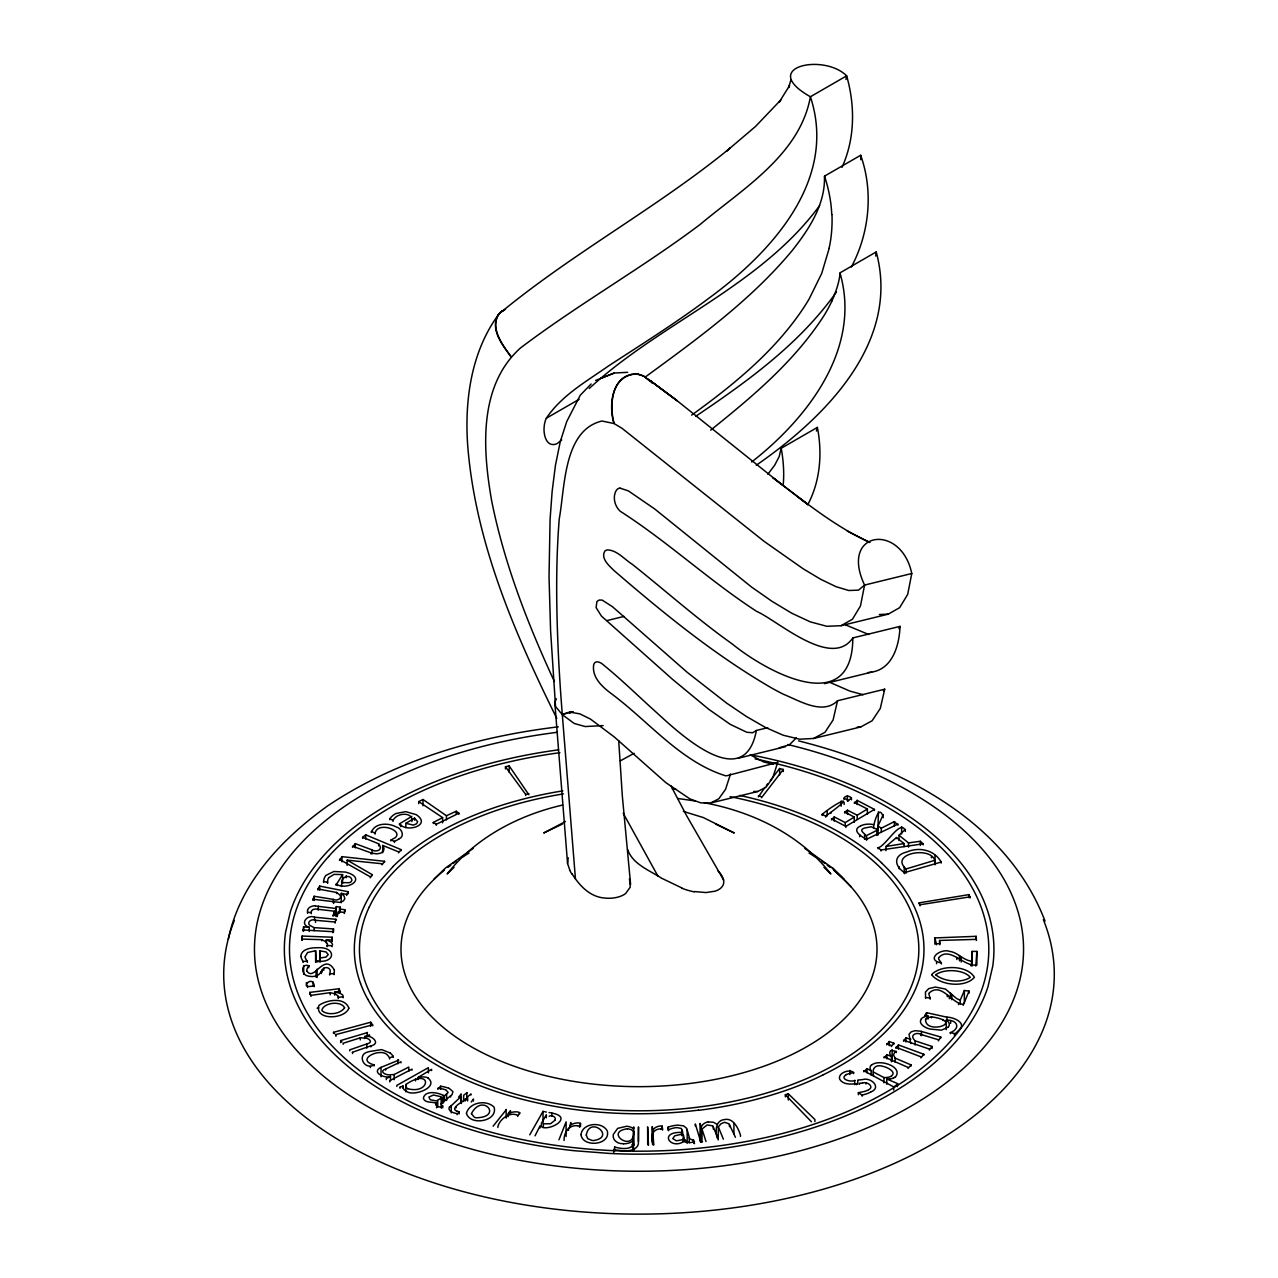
<?xml version="1.0" encoding="UTF-8"?>
<svg xmlns="http://www.w3.org/2000/svg" width="1278" height="1278" viewBox="0 0 1278 1278"><rect width="100%" height="100%" fill="white"/><g stroke="black" fill="none" stroke-linecap="round" stroke-linejoin="round"><path stroke-width="1.5" d="M860.765 159.718L860.685 155.261L824.438 176.188C825.492 204.352 808.942 229.369 792.168 250.584C750.921 300.218 698.012 338.398 646.317 376.275M327.535 944.266L326.146 941.854L321.689 939.681L301.864 939.09L301.864 940.129M976.871 965.018L976.871 951.423L972.079 951.391L971.472 965.369M976.871 951.423L975.801 966.072M629.431 878.769L630.278 887.076L625.597 893.594A21.486 12.237 0.8 0 1 604.318 898.003C589.765 896.789 579.381 885.478 572.065 873.848M633.473 1150.951L633.568 1147.788M631.987 1144.497A9.936 5.735 0 0 1 633.616 1145.631L633.696 1143.666M638.393 1141.526L638.489 1126.94L638.441 1141.669C639.192 1149.896 628.584 1151.302 623.6 1150.807M824.486 683.682L871.692 672.116C892.955 668.809 899.377 644.687 900.016 626.38L852.825 637.93C852.506 719.051 766.417 671.877 732.246 643.968C697.484 619.271 665.646 590.835 632.306 564.317C624.447 559.413 617.434 550.451 607.657 549.875A44.81 14.282 76.2 0 0 604.861 551.09C600.372 558.262 609.159 565.771 613.791 570.355C663.506 613.248 714.801 655.039 771.736 688.059A1394.825 444.6 76.2 0 0 783.51 694.305C798.942 700.424 822.633 715.568 837.537 700.759L884.727 689.193L880.286 708.459L872.123 720.776L860.765 726.926L813.575 738.476L799.517 739.195L783.27 735.249L765.362 727.406L746.288 716.415L726.543 703.06L687.117 672.244L612.561 606.778L602.13 600.069L599.078 600.085L596.906 601.523L596.107 607.609L601.459 616.108L672.484 679.305L708.811 709.338L730.233 724.354L746.831 732.278L752.63 732.757L756.384 730.473L767.711 727.693M301.864 939.09L302.183 936.039L332.184 937.237L332.184 941.423M331.897 941.039L332.184 937.237M751.704 461.981C807.84 418.114 861.835 348.287 839.965 272.869L876.213 251.942L875.734 256.063M938.611 957.813C949.075 945.528 964.171 966.807 975.801 965.034M329.628 975.002L329.628 973.948L334.149 973.58L334.357 970.945A21.694 12.524 0 0 0 334.341 970.465L334.293 970.098M334.213 973.149L334.149 974.635M303.062 931.007L303.621 926.933L309.244 927.317L309.244 931.502M332.999 932.732L333.51 928.93L314.132 927.636A25.225 14.569 0 0 1 311.72 926.39C305.442 924.01 310.266 918.083 315.522 920.288L335.124 922.045L335.906 919.313L314.612 917.205C307.071 914.01 299.164 924.393 309.244 927.317M344.309 913.498L344.836 909.728L339.517 909.009L339.517 913.195M845.94 79.492L846.643 75.833C823.687 52.829 757.854 67.031 810.396 96.761C837.825 179.799 771.848 251.91 710.105 297.327C677.404 321.864 642.802 343.654 608.552 365.923C586.474 381.451 561.681 395.301 546.345 418.226A38.372 22.157 60 0 0 544.093 427.587C543.485 434.312 546.121 446.565 555.275 444.313A36.375 20.991 60 0 0 557.416 443.37L561.713 439.951M841.1 625.693L852.49 619.191L860.477 605.948L864.583 585.068C838.959 531.009 901.038 522.175 911.773 573.518L907.684 594.398L899.68 607.641L888.29 614.143L841.1 625.693L826.866 626.3L810.268 621.859L791.833 613.264L772.088 601.379L751.528 587.033L654.719 508.979L628.393 490.896L619.958 488.132M307.615 910.08L307.567 910.287A16.087 9.297 0 0 0 307.535 911.997L307.551 913.307M829.246 248.156L821.706 273.428L809.325 298.621A524.603 302.886 60 0 1 803.99 307.263C775.107 351.051 733.732 384.726 691.638 415.126M837.537 700.759L833.08 720.009L824.933 732.342L813.575 738.476M756.384 730.473C744.227 795.076 678.394 732.438 656.173 712.181C638.776 696.574 622.098 680.136 603.967 665.359C601.491 662.787 595.356 659.32 593.711 664.528C591.554 677.691 602.881 687.42 612.354 694.417C649.016 721.862 680.775 761.736 725.489 775.762A95.69 30.496 76.2 0 0 727.102 775.65L777.695 762.407L772.759 777.791L765.985 787.248L757.646 791.513L710.456 803.063L700.759 802.872L689.944 798.91L665.854 782.647L614.271 736.943L590.436 719.051L579.829 713.875L570.371 712.181L562.32 714.69L555.531 706.446L550.594 630.789L549.029 576.761L550.083 519.379L552.128 491.535L555.435 465.384L560.227 441.789L566.729 421.58L580.244 395.237L591.123 383.991M807.68 504.874C820.3 481.311 822.457 453.339 817.377 427.395L781.13 448.322L779.181 456.581L774.66 465.256L767.854 474.25M816.45 431.053L817.377 427.395M228.331 939.138C240.008 882.651 282.342 838.4 327.775 805.811C396.132 759.995 477.173 736.559 558.278 726.847M790.858 80.179L788.606 87.479L789.58 85.546L779.388 101.889L780.762 100.019L755.442 126.538L726.527 151.108L730.265 147.976C656.668 208.122 571.937 253.395 498.883 314.021M329.628 973.948C332.12 968.724 327.264 966.28 323.765 968.245A8.467 4.888 0 0 0 322.2 970.002M730.505 773.957L725.553 789.341L718.795 798.798L710.456 803.063M883.274 817.696C879.647 802.967 873.928 822.073 873.481 827.872M878.449 811.706L877.906 830.109M375.029 834.103C376.036 820.604 404.247 830.173 395.11 837.793A23.212 13.403 0 0 1 392.65 839.023L390.812 840.844M333.047 916.23L334.453 911.214L315.746 909.009L312.918 909.505L311.401 911.182M337.072 916.677L338.462 911.725L344.309 912.46M579.525 1127.292L580.5 1123.362L580.5 1126.509M568.215 857.73L567.56 863.449L569.796 870.03M614.59 1147.021C620.565 1148.746 634.958 1151.174 633.281 1140.232L633.201 1151.334M613.68 1152.692L613.744 1149.385M440.862 1103.857L450.559 1095.933A18.755 10.831 0 0 0 452.045 1094.623L452.939 1091.684L449.728 1088.792A8.946 5.16 0 0 0 449.233 1088.552L448.594 1088.281M555.051 1120.023C556.889 1117.004 550.962 1114.48 549.157 1116.253M969.043 993.198L969.043 991.105L964.363 990.514L960.289 1000.035L960.289 1004.22M969.043 991.105L963.165 1005.355M577.384 1125.726C569.317 1124.768 563.726 1132.116 564.093 1140.487M307.726 909.744L307.806 909.553A8.323 4.808 0 0 1 315.315 905.671M335.523 915.799L336.306 906.597L340.283 907.156L340.283 911.342M339.517 909.009L340.283 907.156M834.374 295.282L831.882 301.017M308.701 967.765L308.701 965.673C300.266 963.021 301.528 975.146 307.774 975.945C312.04 977.127 317.759 976.823 320.458 972.782A35.48 20.48 0 0 0 321.289 971.44L322.12 969.986L322.12 972.079M883.274 814.565L878.002 826.019L878.002 835.045M852.825 637.93C831.355 669.432 777.823 620.677 756.768 611.443C709.37 580.723 667.787 541.712 620.293 511.296A36.375 11.598 76.2 0 1 618.744 509.698C614.383 504.602 612.737 496.599 616.172 490.592A38.372 12.237 76.2 0 1 619.958 488.132M900.016 626.38L898.929 628.664M312.759 900.255L314.148 896.277L333.254 899.392C337.584 901.725 344.006 897.204 338.51 893.929A29.841 17.221 0 0 0 336.529 892.459L317.998 888.977L317.998 890.031M717.262 1138.091C715.073 1131.014 715.584 1120.534 724.227 1119.592C733.284 1117.403 738.46 1128.458 740.505 1135.327L740.505 1136.382M929.314 992.862C941.455 981.919 952.014 1003.853 963.165 1004.3M842.01 167.354C855.046 138.695 855.206 105.802 846.643 75.833L810.396 96.761C799.964 154.942 742.023 189.256 700.056 224.513C641.939 268.236 578.391 304.132 520.434 348.015C478.196 385.94 482.701 449.776 491.647 500.752C504.219 563.534 527.574 623.584 554.396 681.541M851.356 267.07C869.375 233.043 873.625 191.748 860.685 155.261M554.924 1120.311L550.499 1123.761L543.374 1123.809L543.374 1126.94M334.261 969.858C323.797 952.142 314.324 981.76 307.024 971.264M535.035 1135.854L540.051 1125.87L540.051 1127.963M317.998 888.977L319.676 886.085L348.111 891.725L348.111 893.817M346.594 895.399L348.111 891.725M544.124 1111.62L543.022 1111.397L529.747 1134.832M556.361 698.778L554.796 702.469L567.56 863.449M328.638 877.858L328.079 878.96A13.946 8.051 0 0 0 327.743 880.127L327.711 880.382A42.973 24.809 0 0 0 327.615 882.076L327.615 883.37M371.291 832.457C374.486 822.968 387.665 822.633 395.477 826.578A18.259 10.543 0 0 1 396.116 826.898C401.995 828.304 404.87 836.499 399.263 838.735M499.251 313.589C471.278 350.987 464.489 399.774 467.684 445.335C475.24 541.92 514.363 632.594 556.793 718.444M335.906 885.223L342.6 874.599L334.117 874.344L328.765 877.666M718.252 1139.944L718.332 1126.876L721.064 1123.729L724.594 1122.292L729.003 1123.825L735.457 1137.276M959.986 1029.11C965.944 1022.544 953.436 1017.096 946.998 1017.192L926.55 1012.687L924.809 1016.314M341.514 882.315C342.105 875.75 351.274 874.264 351.881 880.207C350.539 886.053 340.363 878.785 341.514 886.501M392.953 821.387L393.113 820.109A42.941 24.793 0 0 1 394.215 818.639L394.487 818.319A13.946 8.051 0 0 1 395.429 817.409C400.509 812.632 413.593 812.744 411.851 821.61M819.629 205.614C760.059 286.416 661.253 322.104 589.222 388.496M498.276 314.787C489.522 329.229 502.941 345.619 511.056 356.722C502.957 345.395 489.522 328.382 498.947 313.973M921.246 1019.189C917.828 1023.566 925.464 1028.183 929.873 1028.966A18.643 10.767 0 0 0 930.368 1029.11L941.407 1030.164L947.877 1027.304A12.556 7.253 0 0 0 948.132 1027.033L948.388 1026.713M836.515 291.895C799.98 343.59 747.694 381.275 695.807 416.245M449.84 1107.067L460.655 1096.891M517.686 1116.413L519.667 1112.659L519.667 1113.697M796.322 737.901L789.405 744.786L779.197 747.806M959.714 1029.445L955.768 1033.183A33.356 19.266 0 0 1 955.113 1033.614L950.321 1032.624L950.321 1033.662M758.365 796.913L765.011 787.328M766.337 785.619L767.663 783.909M770.33 780.491L779.628 768.525L783.286 769.484L783.286 771.577M702.005 1141.589L702.005 1129.033L707.149 1124.944L712.581 1125.838M884.727 689.193L883.386 690.775M761.48 797.744L783.286 769.484M370.269 877.858L372.122 874.583L347.153 860.142L347.153 865.382M653.074 1144.145C649.815 1136.717 652.499 1129.161 660.279 1128.873M493.116 1126.19L506.392 1109.56M910.815 1043.599L909.009 1034.237L911.23 1031.809L915.112 1030.691L920.527 1031.17L940.784 1037.049L938.371 1040.803M925.639 1019.349C924.633 1035.372 967.015 1022.384 931.438 1016.809L931.438 1017.847M339.485 860.413L341.977 856.659L384.534 861.308L384.534 862.362M499.203 313.653L500.433 312.359M392.905 866.692L380.061 881.021A286.08 165.166 0 0 0 359.086 919.409A282.342 163.009 0 0 0 355.348 935.4A285.457 164.798 0 0 0 360.54 983.485M441.261 1108.25L442.731 1105.662L442.731 1107.754M910.815 1039.413L905.942 1037.8L903.514 1041.235M938.371 1039.749L920.799 1034.429C917.524 1032.033 909.984 1034.397 913.706 1039.174A29.841 17.221 0 0 0 915.128 1040.835L932.029 1046.442L929.362 1050.117M382.026 864.823L384.534 861.308M905.415 831.435C901.405 817.105 885.59 846.627 878.098 847.713L878.098 848.752M434.009 879.12L445.734 867.826L473.116 848.464M454.025 867.363L447.156 873.976C475.56 837.617 518.261 815.268 562.639 805.044M905.415 829.342L899.009 835.285L899.009 840.525M777.695 762.407L775.842 763.685M352.472 847.266L355.284 843.64L371.978 849.854C375.141 852.362 382.617 850.525 379.774 845.525A29.841 17.221 0 0 0 378.623 843.784L362.68 837.314L362.68 838.368M457.125 1114.624L459.153 1111.748L459.153 1113.841M893.865 1044.27L893.865 1043.231L889.264 1041.522L886.74 1044.813M893.865 1043.231L891.293 1046.554M923.818 1055.309L923.818 1054.27L898.45 1044.925L895.846 1048.295M923.818 1054.27L920.943 1057.864M904.025 846.691L904.025 843.56L896.501 837.537L885.989 846.483L885.989 850.669M500.225 312.631L502.142 311.001M465.719 1098.904C465.607 1100.358 448.738 1108.09 456.837 1111.125M894.648 1052.433L893.482 1054.925L895.127 1058.136L911.118 1064.941L911.118 1065.98M467.652 1100.981L467.652 1096.796L470.975 1093.92L470.975 1094.974M463.674 1101.508L463.674 1095.23L467.061 1092.722M871.644 1065.085C878.897 1058.615 903.211 1066.363 895.686 1076.763M398.48 852.873L401.148 849.662L365.732 834.838L362.68 837.314M461.134 1094.192L458.594 1097.099M710.664 430.143C752.582 396.531 794.788 361.131 824.086 315.474A325.139 187.722 60 0 0 831.898 301.049M891.421 1061.794L891.421 1056.571L886.884 1054.638L884.009 1057.912M911.118 1064.941L907.955 1068.424M444.409 1101.125L444.409 1095.885L448.147 1092.466L446.262 1090.23M822.105 815.476L822.105 814.437C835.684 802.744 860.573 790.747 825.732 816.099L825.732 817.137M441.182 1106.173L441.182 1096.748L433.482 1095.022L428.881 1097.067L430.255 1099.767L436.309 1100.933L442.444 1097.355L442.444 1103.633M501.168 311.864L502.35 310.858M756.241 465.256C824.214 418.21 900.846 342.776 876.213 251.942M844.023 799.325L844.023 798.271C845.317 794.437 852.314 796.226 851.515 799.788M447.891 867.411L450.783 865.286M891.485 1050.26L896.341 1051.506L896.341 1052.561M848.081 801.194L851.515 797.696M690.935 1142.596A5.144 2.971 0 0 1 685.503 1140.232C671.669 1151.75 657.148 1131.717 681.605 1132.404L681.605 1135.551M399.151 838.815L398.464 839.263A28.643 16.534 0 0 1 396.899 840.173L394.439 841.387L390.812 839.79M854.327 803.335L857.123 800.363L874.424 809.421L874.424 810.46M831.435 819.869L834.246 816.914L845.253 822.601L854.263 817.057L844.662 812.073L844.662 813.112M844.662 812.073L847.474 810.188L857.203 815.252L867.379 809.006L854.327 802.28M501.966 311.305L505.481 309.324M871.165 1075.038L871.165 1070.852L866.995 1068.68L863.736 1071.763M886.756 1084.255L886.756 1079.015C908.323 1088.025 892.651 1081.124 893.689 1090.038M399.471 824.885L399.471 823.831L411.851 816.37M683.219 1141.478L683.219 1134.161L684.273 1138.602L681.909 1139.848L676.366 1140.807L672.755 1138.586L674.704 1135.822L681.573 1134.241M405.861 823.32L414.567 818.144L417.634 821.722L416.612 823.767L413.321 825.109L405.861 823.32L405.861 827.505M502.174 311.177L504.155 310.139M895.143 1077.098L895.255 1077.034A14.425 8.323 0 0 1 894.456 1077.482L893.482 1077.977M845.86 827.441L845.86 826.403L874.424 809.421M408.033 1088.776C431.101 1094.735 432.236 1066.667 405.813 1084.511L405.813 1091.827M431.405 1069.43L418.002 1077.434L418.002 1079.527M546.345 418.226L579.142 399.295M891.277 1076.044C897.14 1072.29 887.363 1067.258 883.561 1066.507C875.622 1063.791 871.229 1068.392 873.689 1076.364M845.86 1074.91C839.518 1079.015 850.733 1082.594 855.062 1080.405M868.736 1089.703C874.535 1086.875 867.283 1081.092 862.522 1083.009M634.112 753.301L620.341 760.841M870.909 1091.971C882.139 1087.434 870.574 1076.747 862.426 1079.654A44.986 25.975 0 0 0 857.746 1080.086L857.746 1084.271M433.306 823.495L433.306 822.457L442.619 817.616L442.619 822.856M433.306 822.457L436.277 824.294L458.882 813.239L458.882 814.278M389.566 1080.693L411.995 1069.127L411.995 1070.165M565.467 821.498L543.709 832.984L562.352 824.07M870.558 1092.163L867.874 1093.377A19.426 11.214 0 0 1 867.059 1093.68L862.187 1095.15L858.369 1092.658L858.369 1094.751M390.477 1080.597L390.477 1076.411L386.26 1078.568L386.26 1079.622M400.972 1062.817L400.972 1061.762L385.621 1069.015C378.144 1071.555 386.531 1075.82 390.94 1074.718A25.225 14.569 0 0 0 394.167 1074.51L408.784 1067.066L408.784 1071.252M868.289 1089.942L867.89 1090.134A15.911 9.186 0 0 1 866.995 1090.533L866.133 1090.885A17.892 10.336 0 0 1 862.618 1091.859L858.369 1092.658M846.132 1074.766L846.403 1074.622A11.486 6.63 0 0 1 847.202 1074.271L847.665 1074.079A11.917 6.885 0 0 1 849.199 1073.616L853.64 1072.577L853.64 1073.616M866.708 835.477L878.002 829.821L871.133 826.786L864.088 828.144A6.981 4.026 0 0 0 863.656 828.384C857.522 830.94 867.986 834.342 866.708 838.608M878.002 826.019L881.293 828.176L894.392 821.61L898.003 825.109M418.705 803.686L418.705 801.594L422.986 799.485L446.437 815.747L446.437 819.933M893.578 1077.913L893.689 1077.865A8.051 4.649 0 0 1 889.568 1079.063M950.321 1032.624C961.28 1028.407 957.078 1019.317 946.231 1020.211L946.231 1029.637M860.749 825.828L860.318 826.035A8.658 5 0 0 0 859.95 826.243C851.308 830.556 861.995 836.994 866.596 839.263L898.003 824.054M446.437 815.747L456.23 811.242L458.882 813.239M398.704 1060.149L381.02 1067.354C370.652 1072.162 385.045 1078.951 390.477 1076.411M390.078 1052.928L381.611 1049.605L369.518 1051.506A18.275 10.543 0 0 0 368.815 1051.778C356.131 1053.775 363.99 1070.836 374.119 1064.893L374.119 1065.932M389.582 1058.983L389.582 1057.928L393.241 1056.347L391.867 1054.638A28.675 16.55 0 0 0 390.828 1053.583L390.221 1053.04M627.642 372.329L614.303 373.016L595.596 380.461M399.822 1087.179L403.145 1086.044L403.145 1088.137M600.836 378.352L614.303 373.016M352.345 1052.289L370.86 1045.851C383.448 1043.199 366.802 1031.506 364.597 1038.535M349.757 1050.899L349.757 1049.861L366.77 1043.95C374.326 1042.401 368.495 1037.353 363.463 1037.992A29.825 17.221 0 0 0 360.252 1037.832L343.175 1043.247L343.175 1044.286M814.901 1121.605L814.901 1119.512L788.302 1093.76L785.363 1094.767L785.363 1096.859M364.597 1036.442L369.534 1034.876L369.534 1035.931M340.667 1042.656L340.667 1040.564L367.393 1032.592M934.761 860.318C930.288 845.716 888.897 853.928 906.134 868.944L934.761 860.318L934.761 864.503M941.183 862.043C934.266 849.758 919.074 846.643 906.773 852.011C893.737 855.046 893.61 865.557 904.52 872.634L941.183 862.043L941.183 863.097M335.507 1034.685L372.761 1024.812L372.761 1025.851M853.64 1072.577C849.694 1068.488 837.378 1073.121 839.71 1079.271C843.16 1084.894 851.052 1084.303 856.675 1083.632M333.526 1033.359L333.526 1032.32L370.62 1022.24L372.09 1024.013M567.4 712.533L562.32 714.69L574.285 723.508L585.196 726.543L603.136 725.6M607.018 620.581L623.999 616.411M911.773 573.518L864.583 585.068L858.449 590.164L848.752 590.5L835.988 586.666L820.652 579.254L803.223 568.822L764.052 541.313L622.066 428.338L614.079 423.545L601.954 421.021C563.294 430.191 565.004 487.797 559.269 518.708C555.515 565.259 556.345 612.05 558.598 658.649C559.492 675.663 560.579 692.676 561.921 709.657L575.419 878.625M505.465 768.909L505.465 766.816L509.187 765.921L528.852 794.724M738.301 758.221L785.491 746.671M505.465 766.816L525.689 794.437L528.852 793.686M631.044 374.662C610.66 380.045 609.574 407.011 614.079 423.545C608.408 406.5 611.539 375.141 634.703 374.166M630.981 374.438L635.134 374.166M694.513 1143.65L693.123 1139.976M568.774 712.245L573.231 711.638M885.989 846.483L904.025 843.56M878.098 847.713L880.957 849.998L923.179 843.8L923.179 844.838M919.106 903.929L919.106 902.875L969.043 894.6L970.13 897.875M338.271 998.501L338.271 997.463L343.191 996.664L343.191 997.719M919.106 902.875L920.032 904.776L970.13 896.836M708.411 1121.988L713.396 1122.228L717.262 1124.48M899.009 835.285L908.514 842.889L920.32 841.275L923.179 843.8M340.188 992.319L339.149 988.741L309.739 992.399L310.953 995.37L330.235 992.655L335.571 993.996L338.127 996.121M340.188 991.265L334.708 992.032L334.708 995.179M317.088 1008.182L318.909 1007.943M868.241 672.532L871.692 672.116M699.753 1140.216L700.663 1141.957M314.276 985.626C311.976 973.98 298.301 990.274 314.276 985.626L314.276 986.68M692.676 1140.024L689.689 1138.842L687.165 1129.816A18.739 10.815 0 0 0 686.59 1128.298L683.602 1125.854L677.787 1125.135A8.946 5.16 0 0 0 677.132 1125.183L676.35 1125.247A24.282 14.026 0 0 0 668.234 1127.116L668.17 1130.183M676.669 1127.595L676.238 1127.627A18.243 10.543 0 0 0 668.713 1129.72M682.771 1135.455L682.117 1132.372M316.225 962.078L315.602 950.704L307.567 952.525L305.123 956.727M889.552 1078.967L888.226 1079.031A18.1 10.448 0 0 1 886.756 1079.015M857.25 727.102L860.765 726.926M316.225 961.024C336.513 963.979 336.306 946.375 317.535 947.749A16.518 9.537 0 0 0 316.433 947.733C310.81 947.813 302.375 948.931 300.953 955.209A14.841 8.563 0 0 0 300.921 955.688L300.937 956.343M879.392 614.51L888.29 614.143M934.873 944.202L934.873 937.924L976.12 936.327L976.44 940.416M300.969 956.535L301.097 957.27A33.5 19.33 0 0 0 303.094 961.423L307.359 961.28L307.359 962.334M677.036 1127.579L681.334 1128.474L682.771 1132.308M319.708 950.816L320.043 958.021L326.05 957.078L328.222 954.57L326.098 951.95L319.708 950.816L319.708 961.28M939.586 943.595L939.586 940.448L976.44 939.362M652.131 1126.781L652.675 1144.673L652.435 1126.781M653.409 1144.13L653.729 1145.168M934.873 937.924L936.391 943.755L939.825 943.691L939.825 944.73M634.783 374.007L637.243 374.246M661.221 1126.094L662.196 1126.126L662.579 1130.103M660.662 1128.873L660.806 1128.873A7.205 4.169 0 0 1 662.579 1129.065M315.346 905.958L335.523 908.482M327.008 946.663L327.008 945.608L332.104 945.672L332.104 946.726M626.092 1126.381L617.705 1128.362L613.344 1134.369A18.659 10.767 0 0 0 613.248 1134.832C612.306 1140.024 617.593 1143.842 622.386 1143.65A12.54 7.237 0 0 0 622.929 1143.682L623.52 1143.698M635.214 374.007L638.073 374.358M753.764 791.433L757.646 791.513M331.897 940.001L326.289 939.825L326.289 942.972M623.217 1150.807L615.676 1149.992A33.34 19.25 0 0 1 614.734 1149.785L613.68 1149.545M971.456 961.2A13.675 7.892 0 0 1 966.919 959.922C960.928 957.478 956.264 952.126 949.618 951.391C940.672 947.909 925.064 960.113 941.359 962.909L941.359 963.947M303.062 929.969L332.999 931.694M627.37 1128.809C603.008 1132.068 635.118 1153.89 633.568 1131.046L633.345 1150.823M347.153 860.142L382.026 863.768M307.551 912.268L311.257 912.684L311.257 913.722M333.047 915.192L337.072 915.639M637.323 374.15L638.489 374.422M677.931 798.494L695.024 800.955M312.759 899.217L339.964 902.428L343.335 901.006L344.82 898.674L344.022 895.926L341.258 893.354L341.258 902.763M579.573 1123.186L580.452 1123.346M960.273 1000.051A13.659 7.892 0 0 1 956.279 998.262L945.432 989.06L935.4 987.047L928.802 988.581L925.448 992.032L925.576 997.399L930.192 998.182L930.192 999.22M577.8 1125.79L577.896 1125.806A7.221 4.169 0 0 1 579.525 1126.253M457.125 1113.585L456.677 1113.489A16.087 9.297 0 0 1 453.93 1112.85L453.578 1112.723A6.582 3.802 0 0 1 453.115 1112.547L452.923 1112.483A8.323 4.808 0 0 1 449.361 1106.972M638.153 374.278L643.617 376.051M551.313 1112.962C573.71 1116.796 551.489 1130.455 542.255 1127.324M694.529 891.549L705.903 892.555L714.961 891.213A16.119 9.186 -0.8 0 0 721.479 887.443C726.575 882.331 722.23 874.743 717.853 870.781M550.195 1112.755L549.093 1112.563M341.258 893.354L346.594 894.344M863.129 694.721L850.014 691.142L830.7 682.74M546.329 1112.052L545.227 1111.828M638.569 374.342L642.882 375.716M459.058 1111.732L457.923 1111.461A8.355 4.824 0 0 1 457.268 1111.285L457.173 1111.253M704.29 802.76C752.678 811.77 800.076 834.566 830.844 873.976L823.975 867.363M335.906 884.168C347.967 891.133 367.201 878.226 346.562 872.379A16.518 9.537 0 0 0 345.459 872.075L333.877 871.5L325.954 875.382A14.841 8.563 0 0 0 325.682 875.702L324.724 877.187A33.484 19.33 0 0 0 323.622 881.453M327.615 882.331L323.574 881.453L323.574 882.507M515.769 1114.608C508.884 1112.691 500.033 1118.985 497.877 1126.429L497.877 1127.484M924.809 1015.275L927.972 1015.994L927.972 1019.141M758.365 795.874L761.48 796.689M683.363 811.402L703.395 817.585L734.291 832.984L715.648 824.07M798.558 740.873C898.322 765.873 1006.185 819.406 1045.053 921.134M374.119 1064.893C354.645 1059.638 380.572 1047.225 387.426 1055.005A23.244 13.419 0 0 1 388.784 1056.698L389.582 1057.928M518.82 1112.371L519.635 1112.643M868.705 634.479L845.621 624.91M903.514 1040.196L929.362 1049.078M352.472 846.212L371.738 853.129L376.85 853.88L380.796 853.113L383.416 851.132L384.055 848.352L382.697 845.429L382.697 852.745M681.941 887.986L661.78 878.305M886.74 1043.775L891.293 1045.5M895.846 1047.241L920.943 1056.826M382.697 845.429L398.48 851.819M443.754 1095.597C438.274 1092.562 425.031 1089.83 423.337 1098.249C425.83 1105.614 439.424 1098.617 436.517 1107.786M884.009 1056.858L907.955 1067.37M371.291 831.419L375.029 833.064M427.954 1077.977C439.92 1087.466 412.155 1097.195 406.324 1091.124M844.023 798.271L848.081 800.14M822.105 814.437L825.732 816.099M831.435 818.831L845.86 826.403M798.143 497.046L807.233 504.043L772.791 477.621C803.83 501.008 834.199 526.201 869.791 542.447M643.313 375.908L650.55 381.403M847.17 531.009L869.663 542.415M399.471 823.831C406.42 833.016 431.229 825.38 417.027 815.22A16.534 9.537 0 0 0 416.117 814.645L405.733 811.626L395.876 813.527A14.841 8.563 0 0 0 395.413 813.782L393.656 814.885A33.484 19.33 0 0 0 389.806 818.671L389.758 819.709M389.758 818.655L392.953 820.332M873.689 1072.178L883.961 1077.562A11.135 6.422 0 0 0 891.469 1076.252M370.269 876.82L339.485 859.359M863.736 1070.708L893.689 1086.891M644.032 376.291L650.278 381.291M661.014 877.874C649.128 870.126 632.578 864.12 627.626 849.503M750.138 754.787L763.461 761.848L772.679 764.212A95.69 30.496 76.2 0 0 773.765 764.164M804.884 848.464L832.266 867.826L843.991 879.12M418.705 801.594L442.619 817.616M827.217 865.286L830.109 867.411M648.345 379.215L677.116 400.701L781.801 484.57M841.93 877.443L832.266 867.826L851.068 886.852M785.363 1094.767L811.434 1121.749M941.359 962.909L938.835 959.443A10.575 6.102 0 0 1 938.627 958.676L938.627 958.596A10.144 5.863 0 0 1 938.595 958.18M341.913 1041.905L340.97 1040.899M334.58 1033.598L333.526 1032.32M650.949 381.882L651.732 382.857M307.359 961.28L307.183 961.056A42.973 24.809 0 0 1 306.129 959.57L305.969 959.331A13.946 8.051 0 0 1 305.426 958.212L305.17 957.174M723.636 880.031L686.526 815.524L670.998 785.97M623.217 813.239L657.93 876.133M930.192 998.182L928.946 994.54A10.575 6.102 0 0 1 929.026 993.725L929.058 993.597A10.144 5.847 0 0 1 929.17 993.23M718.332 1126.876L723.364 1139.209M712.597 1125.822A10.496 6.055 0 0 1 713.3 1127.084L718.252 1138.89M339.085 988.565L339.085 992.75M702.005 1129.033L705.999 1141.51M668.17 1127.052L668.586 1130.695M630.613 884.44L622.306 795.683L618.696 740.617M939.586 940.448L939.825 943.691M311.257 912.684L311.257 911.869A8.355 4.824 0 0 1 311.305 911.518M652.882 1132.675L653.729 1144.13M647.69 1144.705L647.642 1126.876L648.473 1145.28M976.12 936.327L976.12 939.474M972.079 951.391L972.079 966.04M971.024 964.81L971.024 965.848M969.043 894.6L969.043 897.731M964.363 990.514L964.363 1003.07M961.2 956.775L961.2 961.999M959.474 955.625L959.474 960.848M958.564 1003.518L958.564 1004.572M956.855 957.414L956.855 959.506M954.346 1034.094L954.346 1035.148M951.806 994.508L951.806 999.747M950.512 993.182L950.512 998.406M950.624 1021.234L950.624 1023.327M949.314 996.632L949.314 998.725M947.317 994.619L947.317 996.712M946.998 1017.192L946.998 1021.378M943.052 1019.493L943.052 1020.531M940.784 1037.049L940.784 1038.087M936.391 943.755L936.391 944.793M936.55 962.685L936.55 963.74M935.033 855.286L935.033 864.695M932.029 1046.442L932.029 1048.535M931.422 856.707L931.422 857.762M926.55 1012.687L926.55 1016.873M925.576 997.399L925.576 998.438M921.47 1031.426L921.47 1035.611M920.799 1034.429L920.799 1035.484M920.32 841.275L920.32 845.461M920.032 904.776L920.032 905.814M915.128 1040.835L915.128 1045.021M908.514 842.889L908.514 847.074M906.134 868.944L906.134 873.13M905.942 1037.8L905.942 1041.985M904.52 872.634L904.52 873.689M904.201 866.835L904.201 873.114M901.629 826.594L901.629 833.927M899.153 866.724L899.153 868.816M898.45 1044.925L898.45 1049.11M897.38 1084.591L897.38 1086.683M896.501 837.537L896.501 838.576M895.127 1058.136L895.127 1062.322M894.392 821.61L894.392 825.796M892.14 1049.845L892.14 1061.347M889.264 1041.522L889.264 1045.708M886.884 1054.638L886.884 1058.823M883.961 1077.562L883.961 1082.785M881.293 828.176L881.293 832.361M880.957 849.998L880.957 851.036M876.884 829.071L876.884 835.349M867.379 809.006L867.379 814.23M866.995 1068.68L866.995 1072.865M866.596 839.263L866.596 840.301M865.941 1083.025L865.941 1084.063M864.631 834.103L864.631 839.326M862.187 1095.15L862.187 1096.205M859.679 834.678L859.679 836.77M859.487 1084.351L859.487 1083.313A37.222 21.486 0 0 1 862.522 1083.009M857.123 800.363L857.123 804.549M857.203 815.252L857.203 819.438M856.484 1083.648L856.484 1084.687M854.694 1080.453L854.694 1084.639M854.263 817.057L854.263 822.297M849.87 1070.405L849.87 1074.59M847.394 795.795L847.394 801.018M847.474 810.188L847.474 814.374M845.253 822.601L845.253 825.732M844.135 802.376L844.135 804.469M841.148 801.002L841.148 806.226M834.246 816.914L834.246 821.099M830.892 812.425L830.892 813.463M827.17 810.699L827.17 815.939M788.302 1093.76L788.302 1100.038M779.628 768.525L779.628 774.803M733.923 1123.266L733.923 1133.73M729.466 1124.576L729.466 1126.669M713.316 1127.084L713.316 1129.177M701.159 1142.308L701.159 1126.621L700.04 1123.426L700.04 1140.168M700.823 1142.085L695.328 1123.953L695.328 1126.046M693.65 1139.88L693.65 1143.011M689.241 1137.612L689.241 1142.836M687.165 1129.816L687.165 1143.427M685.439 1140.232L685.439 1142.324M684.273 1138.602L684.273 1141.749M682.276 1130.231L682.276 1134.417M662.196 1126.126L662.196 1129.257M633.632 1145.631L633.696 1126.924L633.632 1128.889A9.936 5.735 0 0 0 626.731 1126.269M614.654 1146.845L614.654 1151.031M570.787 1123.554L570.787 1122.499L569.541 1127.755M568.518 1128.266L568.518 1130.359M566.106 1136.509L566.106 1121.86L558.965 1139.784M551.856 1113.058L551.856 1116.205M546.329 1117.819L546.329 1114.688L541.409 1123.442L541.409 1126.589M543.022 1111.397L543.022 1122.915M525.689 794.437L525.689 795.475M510.465 1112.755L510.465 1110.662L508.117 1113.617L508.117 1116.748M509.187 765.921L509.187 772.2M506.12 1109.496L506.184 1118.122M473.435 1101.077L473.435 1098.984L471.231 1102.019M466.789 1092.642L466.789 1099.959M465.368 1098.76L465.368 1100.853M461.342 1097.179L461.342 1103.457M460.975 1094.128L460.975 1102.499M456.23 811.242L456.23 814.374M456.07 1106.748L456.07 1107.802M451.262 1105.55L451.262 1112.882M450.559 1095.933L450.559 1096.987M446.613 1094.224L446.613 1100.502M443.466 1095.47L443.466 1102.802M440.622 1089.319L440.622 1086.188L437.731 1089.239M437.715 1100.933L437.715 1107.211M436.277 824.294L436.277 825.332M431.613 1069.558L431.613 1070.597M428.386 1072.897L428.386 1067.673L396.803 1085.405L396.803 1086.46M422.986 799.485L422.986 805.763M415.59 1078.84L415.59 1080.932M414.567 818.144L414.567 820.236M401.148 849.662L401.148 850.717M400.685 824.486L400.685 826.578M400.03 1087.306L400.03 1088.345M397.953 1059.606L397.953 1063.791M394.439 841.387L394.439 842.442M394.183 1074.526L394.183 1079.75M393.241 1056.347L393.241 1057.385M389.774 1080.837L389.774 1081.875M385.621 1069.015L385.621 1070.069M381.02 1067.354L381.02 1076.763M378.639 843.784L378.639 845.876M371.978 849.854L371.978 854.039M372.122 874.583L372.122 875.622M370.828 852.825L370.828 853.864M370.86 1045.851L370.86 1046.906M370.62 1022.24L370.62 1026.426M370.364 1066.523L370.364 1067.577M367.249 1032.432L367.249 1036.618M366.77 1043.95L366.77 1048.136M365.732 834.838L365.732 839.023M360.252 1037.816L360.252 1039.909M355.284 843.64L355.284 847.825M352.504 1052.449L352.504 1053.503M346.274 875.654L346.274 877.746M344.836 909.728L344.836 911.821M342.6 874.599L342.6 882.97M341.977 856.659L341.977 861.883M338.462 911.725L338.462 912.764M337.456 884.52L337.456 885.574M336.529 892.459L336.529 893.514M336.306 906.597L336.306 916.006M335.954 1035.244L335.954 1036.282M335.906 919.313L335.906 920.352M335.124 922.045L335.124 923.083M334.453 911.214L334.453 915.399M333.654 902.428L333.654 903.466M333.254 899.392L333.254 902.54M333.51 928.93L333.51 932.077M330.235 992.655L330.235 994.747M323.765 968.245L323.765 970.337M321.689 939.681L321.689 940.736M321.289 971.44L321.289 973.532M320.043 958.021L320.043 962.206M319.676 886.085L319.676 890.271M318.318 906.166L318.158 910.224M317.887 960.976L317.887 962.03M317.104 969.139L317.104 977.51M316.081 970.929L316.081 977.207M315.522 920.288L315.522 922.381M315.602 950.704L315.602 962.206M314.612 917.205L314.612 920.336M314.148 896.277L314.148 900.463M314.132 927.636L314.132 930.783M313.11 981.951L313.11 986.137M310.953 995.37L310.953 996.409M309.739 992.399L309.739 994.492M307.567 986.376L307.567 987.431M306.369 982.622L306.369 985.769M303.701 965.928L303.701 974.299M303.621 926.933L303.621 931.119M303.046 961.439L303.046 962.494M302.183 936.039L302.183 940.225M730.105 796.641A279.419 161.316 0 0 1 896.916 886.74A281.016 162.242 0 0 1 915.975 926.342A277.709 160.325 0 0 1 918.818 950.992A281 162.242 0 0 1 909.009 991.712A279.339 161.284 0 0 1 747.534 1098.137A280.952 162.21 0 0 1 678.938 1109.144A277.614 160.277 0 0 1 636.252 1110.79A280.968 162.21 0 0 1 565.723 1105.119A279.355 161.284 0 0 1 381.387 1011.904A280.952 162.21 0 0 1 362.313 972.302A277.614 160.277 0 0 1 359.469 947.653A280.968 162.21 0 0 1 369.278 906.933M672.308 788.989A281.016 162.242 0 0 1 675.854 789.245M563.454 793.878A281 162.242 0 0 0 530.721 800.475A279.339 161.284 0 0 0 369.342 906.933M781.225 448.354A133.439 77.047 60 0 1 783.238 484.761M824.55 176.188A110.819 63.98 60 0 1 831.738 214.48M840.221 273.077A130.867 75.562 60 0 1 834.183 295.09M569.205 713.156A76.313 14.809 14.1 0 1 570.723 712.948M831.994 214.608A164.271 94.844 60 0 1 829.134 248.06M694.274 891.9A61.616 35.736 -1.7 0 1 681.701 888.194M571.825 873.912A98.294 57.462 -0.6 0 1 569.573 870.078M833.799 870.286A237.996 137.417 0 0 1 797.296 1051.858A237.996 137.417 0 0 1 480.704 1051.858A237.996 137.417 0 0 1 444.201 870.286M452.923 863.561A237.996 137.417 0 0 1 455.99 861.388M462.348 857.155A237.996 137.417 0 0 1 468.994 853.065M809.006 853.065A237.996 137.417 0 0 1 815.652 857.155M822.01 861.388A237.996 137.417 0 0 1 825.077 863.561M328.59 856.548A349.597 201.844 0 0 1 559.892 752.694M755.106 758.892A349.597 201.844 0 0 1 917.125 826.914A350.252 202.212 0 0 1 966.775 878.753A346.13 199.831 0 0 1 977.191 897.635A351.083 202.691 0 0 1 988.581 956.519A347.217 200.454 0 0 1 982.99 986.041A350.955 202.627 0 0 1 949.714 1042.081A346.689 200.151 0 0 1 932.477 1059.222A350.06 202.1 0 0 1 761.369 1138.49A346.705 200.167 0 0 1 728.652 1144.481A350.891 202.579 0 0 1 626.683 1151.063A347.089 200.39 0 0 1 575.531 1147.836A350.891 202.579 0 0 1 478.467 1128.618A346.785 200.215 0 0 1 448.786 1118.681A350.06 202.1 0 0 1 311.497 1019.876A346.785 200.215 0 0 1 301.113 1000.994A350.891 202.579 0 0 1 289.707 942.126A347.121 200.406 0 0 1 295.298 912.588A350.907 202.595 0 0 1 328.574 856.548M392.841 866.66A285.042 164.574 0 0 1 562.847 790.858M739.754 795.427A285.042 164.574 0 0 1 881.628 862.826M881.469 862.89A285.122 164.622 0 0 1 922.956 963.229A282.358 163.025 0 0 1 919.217 979.22A285.873 165.038 0 0 1 892.14 1024.876A281.703 162.641 0 0 1 878.082 1038.822A285.873 165.054 0 0 1 822.776 1075.022M698.267 1110.342A285.122 164.622 0 0 0 800.459 1084.974A282.422 163.057 0 0 0 822.792 1075.022M698.459 1110.151A285.425 164.782 0 0 1 615.038 1113.17A282.326 162.993 0 0 1 587.337 1111.013A285.873 165.038 0 0 1 508.261 1095.374A281.751 162.673 0 0 1 484.106 1087.258A285.873 165.054 0 0 1 421.421 1055.34A282.358 163.025 0 0 1 404.471 1042.513M404.471 1042.513A285.457 164.798 0 0 1 367.744 999.156M367.729 999.156A282.901 163.328 0 0 1 360.572 983.565M1043.343 919.665A415.286 239.769 0 0 1 639.655 1214.116A415.286 239.769 0 0 1 234.353 920.416M787.759 744.515A384.534 222.005 0 0 1 928.898 1095.102A384.534 222.005 0 0 1 308.078 1062.306A384.534 222.005 0 0 1 557.048 732.326M753.014 755.314A356.482 205.822 0 0 1 790.331 764.004A354.469 204.64 0 0 1 985.066 903.913A356.482 205.822 0 0 1 992.734 966.264L987.91 986.983A356.482 205.806 0 0 1 951.982 1045.947A352.009 203.234 0 0 1 934.09 1063.184A355.268 205.103 0 0 1 767.072 1140.407A352.057 203.25 0 0 1 717.805 1149.066A356.402 205.774 0 0 1 609.798 1153.459L573.918 1150.679A356.418 205.774 0 0 1 471.774 1129.944A352.057 203.25 0 0 1 441.916 1119.608A355.268 205.103 0 0 1 308.174 1023.167A352.057 203.25 0 0 1 293.157 994.731A356.402 205.774 0 0 1 285.553 932.381L290.394 911.661A356.418 205.774 0 0 1 326.305 852.698A352.041 203.25 0 0 1 344.197 835.445A355.268 205.103 0 0 1 511.216 758.237A352.009 203.234 0 0 1 558.534 749.835M441.261 1107.211A8.275 4.777 0 0 1 438.354 1106.572M437.475 1106.476A5.144 2.971 0 0 1 436.581 1102.579M440.606 1086.252A24.282 14.026 0 0 1 448.642 1088.233M437.715 1088.281A18.243 10.528 0 0 1 445.655 1089.83M701.526 1126.653A11.454 6.614 0 0 1 708.236 1121.749M702.245 1141.989A11.454 6.614 0 0 1 702.549 1141.605M569.924 1125.79A9.537 5.511 0 0 1 578.678 1122.899M653.122 1130.072A9.553 5.511 0 0 1 660.231 1125.95M633.377 1140.264A10.671 6.166 0 0 1 623.52 1143.81M631.891 1146.829A9.936 5.735 0 0 1 633.409 1147.852M627.418 1128.714A9.936 5.735 0 0 1 633.409 1131.11M694.513 1141.558A8.275 4.777 0 0 1 691.686 1142.308M326.146 940.081A9.553 5.511 0 0 1 332.584 944.554M327.503 944.634A7.205 4.154 0 0 1 326.992 945.608M306.784 971.248A16.326 9.425 0 0 1 309.132 965.833M334.692 992.287A9.553 5.511 0 0 1 343.079 995.514M338.255 996.425A7.221 4.169 0 0 1 338.255 997.447M508.452 1113.777A9.553 5.511 0 0 1 518.053 1111.988M516.28 1114.735A7.205 4.154 0 0 1 517.67 1115.375M405.653 1090.869A10.543 6.086 0 0 1 403.001 1086.028M418.082 1077.53A10.208 5.895 0 0 1 428.13 1077.817M407.698 1088.888A11.135 6.422 0 0 1 406.037 1084.527M860.717 825.796A12.684 7.317 0 0 1 873.545 824.63M891.772 1056.411A9.537 5.511 0 0 1 890.67 1050.628M894.983 1052.177A7.221 4.169 0 0 1 896.341 1051.522M871.324 1070.804A10.208 5.895 0 0 1 871.356 1065.005M921.294 1018.79A9.936 5.735 0 0 1 927.972 1016.01M946.295 1020.179A10.671 6.166 0 0 1 948.548 1026.761M925.496 1019.301A9.936 5.735 0 0 1 931.486 1016.921M348.862 1008.15C344.804 1019.588 314.468 1020.611 318.829 1005.482C326.833 999.795 344.709 996.728 348.862 1008.15M586.283 1135.183L587.752 1138.698L591.874 1140.391A9.106 5.256 0 0 0 593.759 1140.535C616.204 1137.037 589.557 1115.215 586.283 1135.183M935.752 974.794C943.739 981.616 961.455 983.517 970.29 977.319C963.74 969.347 943.931 968.532 935.752 974.794M466.438 1113.346C470.176 1126.206 498.164 1121.445 494.091 1107.147C486.359 1099.368 469.521 1102.227 466.438 1113.202M580.979 1134.704C582.64 1147.708 610.549 1145.471 607.354 1131.11C602.433 1121.237 582.608 1122.627 580.979 1134.544M344.597 1007.719C340.539 1013.997 328.59 1015.595 322.487 1011.17A9.106 5.256 0 0 1 321.88 1010.147C323.653 1002.655 340.891 1000.434 344.597 1007.719M471.454 1113.761L474.378 1117.26A9.122 5.256 0 0 0 476.023 1117.787C503.66 1117.307 482.429 1092.339 471.454 1113.617M931.646 974.731C940.049 985.498 965.082 988.118 974.411 977.335C967.558 965.13 940.816 964.507 931.662 974.603M677.116 400.701L650.406 380.812L677.116 400.701"/></g></svg>
